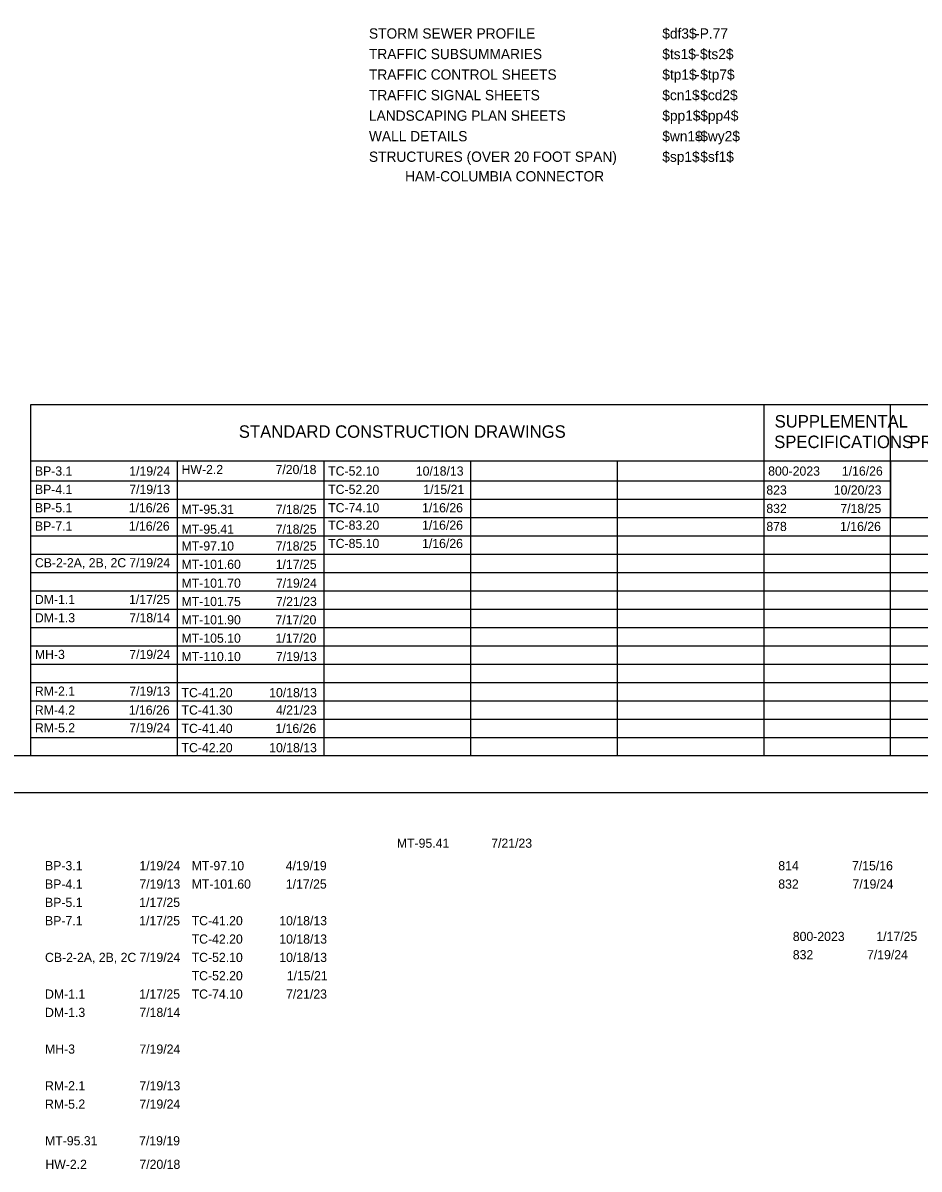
# Model space of a CAD drawing. Extents: x -42 to 202, y -27 to 49.
# Drawn here: x 10.04 to 22.26, y -5.13 to 10.49 of the extents above; entities that cross this region are included whole.
import ezdxf

# ---------------------------------------------------------------- set-up
doc = ezdxf.new("R2010")
doc.units = 0
for name, color, linetype in [('GM_X_Adjacent_County', 7, 'Continuous'), ('GM_X_County', 7, 'Continuous'), ('GM_X_Section', 7, 'Continuous'), ('GM_X_Township', 7, 'Continuous')]:
    doc.layers.add(name, color=color, linetype=linetype)

msp = doc.modelspace()

# ---------------------------------------------------------------- linework, layer by layer
at = {"layer": 'GM_X_Adjacent_County'}
msp.add_lwpolyline([(1.5, 21.5), (33.5, 21.5), (33.5, 0.5), (1.5, 0.5)], close=True, dxfattribs=at)
at = {"layer": 'GM_X_Section'}
for p, q in [((10.15, 5.292), (23.6, 5.292)), ((10.15, 0.5), (10.15, 5.292)), ((20.15, 0.5), (20.15, 5.292)), ((21.875, 0.5), (21.875, 5.292)), ((10.15, 4.521), (23.6, 4.521)), ((12.15, 0.5), (12.15, 4.521)), ((14.15, 0.5), (14.15, 4.521)), ((16.15, 0.5), (16.15, 4.521)), ((18.15, 0.5), (18.15, 4.521)), ((21.875, 4.521), (23.6, 4.521)), ((21.875, 4.521), (21.875, 3.75)), ((10.15, 4.25), (21.875, 4.25)), ((10.15, 4), (21.875, 4)), ((10.15, 3.75), (23.6, 3.75)), ((10.15, 3.5), (23.6, 3.5)), ((10.15, 3.25), (23.6, 3.25)), ((10.15, 3), (23.6, 3)), ((10.15, 2.75), (23.6, 2.75)), ((10.15, 2.5), (23.6, 2.5)), ((10.15, 2.25), (23.6, 2.25)), ((10.15, 2), (23.6, 2)), ((10.15, 1.75), (23.6, 1.75)), ((10.15, 1.5), (23.6, 1.5)), ((10.15, 1.25), (23.6, 1.25)), ((10.15, 1), (23.6, 1)), ((10.15, 0.75), (23.6, 0.75))]:
    msp.add_line(p, q, dxfattribs=at)
at = {"layer": 'GM_X_Township'}
msp.add_lwpolyline([(0, 0), (34, 0), (34, 22), (0, 22)], close=True, dxfattribs=at)

# ---------------------------------------------------------------- texts
at = {"layer": 'GM_X_County'}
for s, height, p in [('STORM SEWER PROFILE', 0.14, (14.761, 10.278)), ('$df3$', 0.14, (18.761, 10.278)), ('-', 0.14, (19.206, 10.278)), ('P.77', 0.14, (19.272, 10.278)), ('TRAFFIC SUBSUMMARIES', 0.14, (14.761, 9.998)), ('$ts1$', 0.14, (18.761, 9.998)), ('-', 0.14, (19.207, 9.998)), ('$ts2$', 0.14, (19.275, 9.998)), ('TRAFFIC CONTROL SHEETS', 0.14, (14.761, 9.718)), ('$tp1$', 0.14, (18.761, 9.718)), ('$tp7$', 0.14, (19.279, 9.718)), ('-', 0.14, (19.207, 9.718)), ('TRAFFIC SIGNAL SHEETS', 0.14, (14.761, 9.438)), ('$cn1$', 0.14, (18.761, 9.438)), ('$cd2$', 0.14, (19.279, 9.438)), ('-', 0.14, (19.207, 9.438)), ('LANDSCAPING PLAN SHEETS', 0.14, (14.761, 9.158)), ('$pp1$', 0.14, (18.761, 9.158)), ('-', 0.14, (19.207, 9.158)), ('$pp4$', 0.14, (19.279, 9.158)), ('WALL DETAILS ', 0.14, (14.761, 8.878)), ('$wn1$', 0.14, (18.761, 8.878)), ('-', 0.14, (19.207, 8.878)), ('$wy2$', 0.14, (19.279, 8.878)), ('STRUCTURES (OVER 20 FOOT SPAN)', 0.14, (14.761, 8.598)), ('$sp1$', 0.14, (18.761, 8.598)), ('-', 0.14, (19.207, 8.598)), ('$sf1$', 0.14, (19.279, 8.598)), (' HAM-COLUMBIA CONNECTOR', 0.14, (15.201, 8.331)), ('STANDARD CONSTRUCTION DRAWINGS', 0.17, (12.986, 4.836)), ('SUPPLEMENTAL', 0.17, (20.293, 4.976)), ('SPECIFICATIONS', 0.17, (20.287, 4.696)), ('PROVISIONS', 0.17, (22.132, 4.696)), ('BP-3.1', 0.125, (10.205, 4.32)), ('1/19/24', 0.125, (11.492, 4.32)), ('HW-2.2', 0.125, (12.205, 4.341)), ('7/20/18', 0.125, (13.487, 4.341)), ('TC-52.10', 0.125, (14.205, 4.32)), ('10/18/13', 0.125, (15.4, 4.32)), ('800-2023', 0.125, (20.205, 4.32)), ('1/16/26', 0.125, (21.21, 4.32)), ('BP-4.1', 0.125, (10.205, 4.07)), ('7/19/13', 0.125, (11.492, 4.07)), ('TC-52.20', 0.125, (14.205, 4.07)), ('1/15/21', 0.125, (15.502, 4.07)), ('823', 0.125, (20.18, 4.062)), ('10/20/23', 0.125, (21.1, 4.062)), ('BP-5.1', 0.125, (10.205, 3.82)), ('1/16/26', 0.125, (11.485, 3.82)), ('MT-95.31', 0.125, (12.205, 3.799)), ('7/18/25', 0.125, (13.489, 3.799)), ('TC-74.10', 0.125, (14.205, 3.82)), ('1/16/26', 0.125, (15.485, 3.82)), ('832', 0.125, (20.18, 3.81)), ('7/18/25', 0.125, (21.189, 3.81)), ('BP-7.1', 0.125, (10.205, 3.57)), ('1/16/26', 0.125, (11.485, 3.57)), ('MT-95.41', 0.125, (12.205, 3.528)), ('7/18/25', 0.125, (13.489, 3.528)), ('TC-83.20', 0.125, (14.205, 3.583)), ('1/16/26', 0.125, (15.485, 3.583)), ('878', 0.125, (20.18, 3.565)), ('1/16/26', 0.125, (21.185, 3.565)), ('TC-85.10', 0.125, (14.205, 3.333)), ('1/16/26', 0.125, (15.485, 3.333)), ('MT-97.10', 0.125, (12.205, 3.299)), ('7/18/25', 0.125, (13.489, 3.299)), ('CB-2-2A, 2B, 2C', 0.125, (10.205, 3.07)), ('7/19/24', 0.125, (11.492, 3.07)), ('MT-101.60', 0.125, (12.205, 3.049)), ('1/17/25', 0.125, (13.489, 3.049)), ('MT-101.70', 0.125, (12.205, 2.792)), ('7/19/24', 0.125, (13.492, 2.792)), ('DM-1.1', 0.125, (10.205, 2.57)), ('1/17/25', 0.125, (11.489, 2.57)), ('MT-101.75', 0.125, (12.205, 2.542)), ('7/21/23', 0.125, (13.492, 2.542)), ('DM-1.3', 0.125, (10.205, 2.32)), ('7/18/14', 0.125, (11.492, 2.32)), ('MT-101.90', 0.125, (12.205, 2.292)), ('7/17/20', 0.125, (13.486, 2.292)), ('MT-105.10', 0.125, (12.205, 2.042)), ('1/17/20', 0.125, (13.486, 2.042)), ('MH-3', 0.125, (10.205, 1.82)), ('7/19/24', 0.125, (11.492, 1.82)), ('MT-110.10', 0.125, (12.205, 1.792)), ('7/19/13', 0.125, (13.492, 1.792)), ('RM-2.1', 0.125, (10.205, 1.32)), ('7/19/13', 0.125, (11.492, 1.32)), ('TC-41.20', 0.125, (12.205, 1.299)), ('10/18/13', 0.125, (13.4, 1.299)), ('RM-4.2', 0.125, (10.205, 1.062)), ('1/16/26', 0.125, (11.485, 1.062)), ('TC-41.30', 0.125, (12.205, 1.062)), ('4/21/23', 0.125, (13.492, 1.062)), ('RM-5.2', 0.125, (10.205, 0.82)), ('7/19/24', 0.125, (11.492, 0.82)), ('TC-41.40', 0.125, (12.205, 0.812)), ('1/16/26', 0.125, (13.485, 0.812)), ('TC-42.20', 0.125, (12.205, 0.549)), ('10/18/13', 0.125, (13.4, 0.549)), ('7/21/23', 0.125, (16.428, -0.753)), ('MT-95.41', 0.125, (15.141, -0.753)), ('BP-3.1', 0.125, (10.343, -1.06)), ('1/19/24', 0.125, (11.63, -1.06)), ('MT-97.10', 0.125, (12.343, -1.06)), ('4/19/19', 0.125, (13.626, -1.06)), ('814', 0.125, (20.343, -1.06)), ('7/15/16', 0.125, (21.348, -1.06)), ('BP-4.1', 0.125, (10.343, -1.31)), ('7/19/13', 0.125, (11.63, -1.31)), ('MT-101.60', 0.125, (12.343, -1.31)), ('1/17/25', 0.125, (13.627, -1.31)), ('832', 0.125, (20.343, -1.31)), ('7/19/24', 0.125, (21.355, -1.31)), ('BP-5.1', 0.125, (10.343, -1.56)), ('1/17/25', 0.125, (11.627, -1.56)), ('BP-7.1', 0.125, (10.343, -1.81)), ('1/17/25', 0.125, (11.627, -1.81)), ('TC-41.20', 0.125, (12.343, -1.81)), ('10/18/13', 0.125, (13.538, -1.81)), ('TC-42.20', 0.125, (12.343, -2.06)), ('10/18/13', 0.125, (13.538, -2.06)), ('800-2023', 0.125, (20.541, -2.024)), ('1/17/25', 0.125, (21.68, -2.024)), ('CB-2-2A, 2B, 2C', 0.125, (10.343, -2.31)), ('7/19/24', 0.125, (11.63, -2.31)), ('TC-52.10', 0.125, (12.343, -2.31)), ('10/18/13', 0.125, (13.538, -2.31)), ('832', 0.125, (20.541, -2.274)), ('7/19/24', 0.125, (21.553, -2.274)), ('TC-52.20', 0.125, (12.343, -2.56)), ('1/15/21', 0.125, (13.64, -2.56)), ('DM-1.1', 0.125, (10.343, -2.81)), ('1/17/25', 0.125, (11.627, -2.81)), ('TC-74.10', 0.125, (12.343, -2.81)), ('7/21/23', 0.125, (13.63, -2.81)), ('DM-1.3', 0.125, (10.343, -3.06)), ('7/18/14', 0.125, (11.63, -3.06)), ('MH-3', 0.125, (10.343, -3.56)), ('7/19/24', 0.125, (11.63, -3.56)), ('RM-2.1', 0.125, (10.343, -4.06)), ('7/19/13', 0.125, (11.63, -4.06)), ('RM-5.2', 0.125, (10.343, -4.31)), ('7/19/24', 0.125, (11.63, -4.31)), ('MT-95.31', 0.125, (10.343, -4.81)), ('7/19/19', 0.125, (11.626, -4.81)), ('7/20/18', 0.125, (11.63, -5.131)), ('HW-2.2', 0.125, (10.348, -5.131))]:
    msp.add_text(s, height=height, dxfattribs=at).set_placement(p)

doc.saveas('drawing.dxf')
